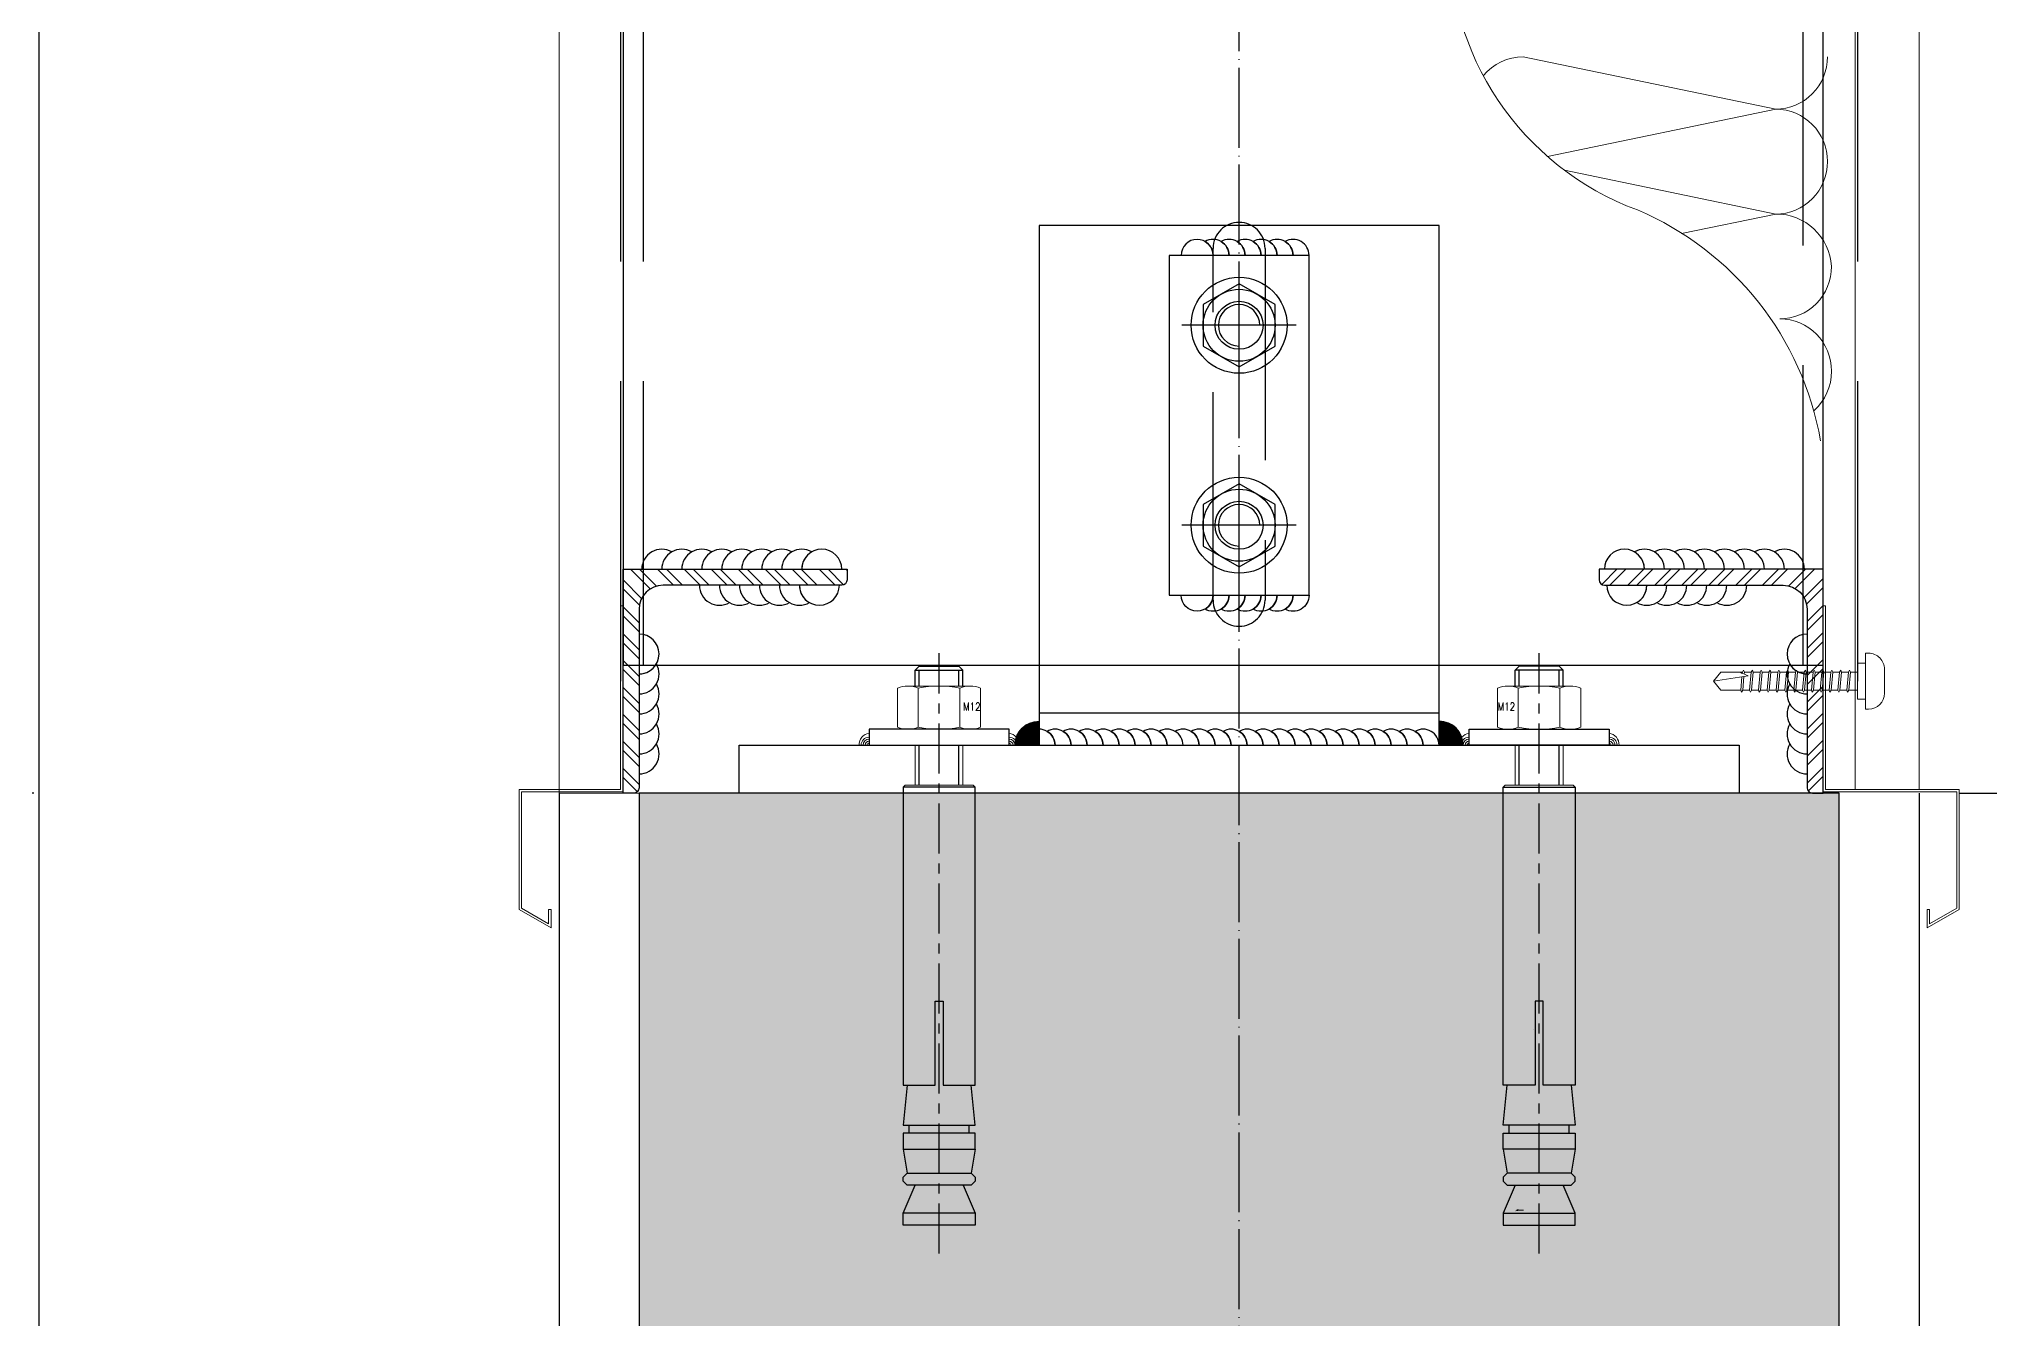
# Model space of a CAD drawing. Extents: x -1899985 to 1774885, y 556286 to 2175695.
# Drawn here: x -1703410.4 to -1702922.7, y 570126 to 570446.1 of the extents above; entities that cross this region are included whole.
import ezdxf
from ezdxf.enums import TextEntityAlignment as Align

# ---------------------------------------------------------------- set-up
doc = ezdxf.new("R2010")
doc.units = 0
doc.header["$LTSCALE"] = 10
doc.header["$MEASUREMENT"] = 0
for name, pattern in [('20剖面图$0$CENTER', [2, 1.25, -0.25, 0.25, -0.25]), ('20剖面图$0$DOTE', [2.4200000000000004, 2, -0.2, 0.02, -0.2]), ('20剖面图$0$ZN-DASH', [0.35, 0.25, -0.1])]:
    doc.linetypes.add(name, pattern=pattern)
doc.layers.get('Defpoints').update_dxf_attribs({"color": 210})
for name, color, linetype in [('20剖面图$0$!ZN1-填充-8', 8, 'Continuous'), ('20剖面图$0$!ZN3-玻璃幕墙-4', 4, 'Continuous'), ('20剖面图$0$!ZN4-焊缝-8', 8, 'Continuous'), ('20剖面图$0$!ZN4-辅助材料-1', 1, 'Continuous'), ('20剖面图$0$!ZN4-配件-11', 11, 'Continuous'), ('20剖面图$0$!ZN5-钢材投影-40', 40, 'Continuous'), ('20剖面图$0$!ZN5-钢材断面-2', 2, 'Continuous'), ('20剖面图$0$!ZN6-虚线-8', 8, '20剖面图$0$ZN-DASH'), ('20剖面图$0$0-钢材投影', 40, 'Continuous'), ('20剖面图$0$11紧固件', 11, 'Continuous'), ('20剖面图$0$11配件', 11, 'Continuous'), ('20剖面图$0$20剖面图$0$AS-COLN', 6, 'Continuous'), ('20剖面图$0$20剖面图$0$PUB_HATCH', 8, 'Continuous'), ('20剖面图$0$40钢材投影', 40, 'Continuous'), ('20剖面图$0$A-AXIS-DOTE', 14, '20剖面图$0$DOTE'), ('20剖面图$0$A-AXIS-DP', 126, 'Continuous'), ('20剖面图$0$A-LIN-V', 9, 'Continuous'), ('20剖面图$0$AS-COLN', 6, 'Continuous'), ('20剖面图$0$COLUMN', 9, 'Continuous'), ('20剖面图$0$DOTE', 1, '20剖面图$0$CENTER'), ('20剖面图$0$Fill', 8, 'Continuous'), ('20剖面图$0$五金配件', 11, 'Continuous'), ('20剖面图$0$焊缝', 8, 'Continuous'), ('A-LIN-V', 9, 'Continuous'), ('PUB_HATCH', 8, 'Continuous')]:
    doc.layers.add(name, color=color, linetype=linetype)
for name, color, linetype, lineweight in [('20剖面图$0$0_CONCRETE-HACH', 8, 'Continuous', 9), ('20剖面图$0$0_FLASHING-PST', 6, 'Continuous', 15), ('20剖面图$0$0_SCREW RIVET', 4, 'Continuous', 15), ('20剖面图$0$welding', 1, 'Continuous', 18), ('20剖面图$0$彩钢板', 6, 'Continuous', 15)]:
    doc.layers.add(name, color=color, linetype=linetype, lineweight=lineweight)
doc.layers.add('20剖面图$0$0_INSULATION', color=252, linetype='Continuous', lineweight=9, transparency=0.2)
doc.styles.add('20剖面图$0$_TCH_DIM_T3', font='SIMPLEX', dxfattribs={"width": 0.7058823529411765, "bigfont": 'GBCBIG'})
doc.styles.add('20剖面图$0$FS', font='simplex.shx', dxfattribs={"width": 0.7, "height": 5, "bigfont": 'TSSDCHN.SHX'})
doc.dimstyles.new('20剖面图$0$_TCH_ARCH&&30', dxfattribs={"dimtxt": 89.25, "dimasz": 30, "dimexe": 30, "dimexo": 30, "dimgap": 37.87500000000001, "dimtad": 1, "dimdec": 0, "dimzin": 0, "dimdsep": 46, "dimtxsty": '20剖面图$0$_TCH_DIM_T3', "dimblk": '20剖面图$0$_ArchTick', "dimcen": 0.09, "dimclrt": 7, "dimazin": 2, "dimtfac": 1, "dimtdec": 0, "dimtix": 1, "dimtmove": 2, "dimatfit": 3, "dimfxl": 1, "dimtolj": 1, "dimtzin": 0, "dimarcsym": 0})
doc.dimstyles.new('20剖面图$0$_TCH_ARCH&&80', dxfattribs={"dimtxt": 238, "dimasz": 80, "dimexe": 80, "dimexo": 80, "dimgap": 101, "dimtad": 1, "dimdec": 0, "dimzin": 0, "dimdsep": 46, "dimtxsty": '20剖面图$0$_TCH_DIM_T3', "dimblk": '20剖面图$0$_ArchTick', "dimcen": 0.09, "dimclrt": 7, "dimazin": 2, "dimtfac": 1, "dimtdec": 0, "dimtix": 1, "dimtmove": 2, "dimatfit": 3, "dimfxl": 1, "dimtolj": 1, "dimtzin": 0, "dimarcsym": 0})

# ---------------------------------------------------------------- blocks, each defined once
blk = doc.blocks.new('20剖面图$0$G$C845E5159')
at = {"layer": '20剖面图$0$COLUMN'}
for points in [[(300.0000000009313, 699.9999999990687), (300.0000000006985, -11000.00000000093), (-299.9999999993015, -11000.00000000093), (-299.9999999995343, 699.9999999990687), (300.0000000009313, 699.9999999990687)], [(16800.0000000007, 699.9999999991851), (16800.0000000007, -11000.00000000093), (16200.0000000007, -11000.00000000093), (16200.0000000007, 699.9999999991851), (16800.0000000007, 699.9999999991851)]]:
    blk.add_lwpolyline(points, dxfattribs=at)
blk = doc.blocks.new('20剖面图$0$20180403.16475379')
at = {"layer": '20剖面图$0$!ZN1-填充-8', "ltscale": 2}
blk.add_hatch(color=8, dxfattribs=at).paths.add_polyline_path([(1.000034899334423e-08, -6), (1.000034899334423e-08, 0), (6.000000010000349, 0, -0.4142135623730951)])
blk.add_lwpolyline([(1.000034899334423e-08, 0), (1.000034899334423e-08, -6, 0.414213562373095), (6.000000010000349, 0)], format="xyb", dxfattribs=at)
blk = doc.blocks.new('*U89')
at = {"color": 0, "linetype": '20剖面图$0$CENTER', "ltscale": 3}
for p, q in [((0, 14.27463746114689), (0, -14.27463746114683)), ((-14.27463746114686, 2.842170943040401e-14), (14.27463746114686, 2.842170943040401e-14))]:
    blk.add_line(p, q, dxfattribs=at)
at = {"linetype": 'ByBlock', "ltscale": 10}
blk.add_lwpolyline([(9, 5.196152422706319), (0, 10.39230484541261), (-9, 5.196152422706319), (-9, -5.196152422706263), (0, -10.39230484541255), (9, -5.196152422706263)], close=True, dxfattribs=at)
for radius in [12, 9, 6]:
    blk.add_circle((0, 2.842170943040401e-14), radius, dxfattribs=at)
blk.add_arc((0, 2.842170943040401e-14), 5.190000000000509, 180, 90, dxfattribs=at)
blk = doc.blocks.new('20剖面图$0$ZN-角钢56X56X4')
at = {"layer": '20剖面图$0$!ZN1-填充-8'}
h = blk.add_hatch(dxfattribs=at)
h.set_pattern_fill('ANSI32', color=256, scale=0.5, style=0)
h.set_pattern_definition([(45, (0, 0), (-3.367596045400933, 3.367596045400933), []), (45, (2.245065, 0), (-3.367596045400933, 3.367596045400933), [])])
edge = h.paths.add_edge_path()
edge.add_line((0, 0), (-1.243449787580175e-14, 56))
edge.add_line((0, 56), (2.66666666666606, 56))
edge.add_arc((2.666666666665151, 54.66666666666515), 1.333333333334849, 359.99999999996095, 449.99999999996095, ccw=False)
edge.add_line((4, 54.66666666666424), (4.00000000000001, 10))
edge.add_arc((10, 10), 6, 180, 270)
edge.add_line((10, 4), (54.66666666666606, 4.00000000000001))
edge.add_arc((54.66666666666515, 2.666666666665151), 1.333333333334849, 359.99999999996095, 449.99999999996095, ccw=False)
edge.add_line((56, 2.666666666664241), (56, 0))
edge.add_line((56, 0), (0, -1.243449787580175e-14))
at = {"layer": '20剖面图$0$!ZN5-钢材断面-2'}
blk.add_lwpolyline([(0, 0), (0, 56), (2.66666666666606, 56, -0.4142135623730951), (4, 54.66666666666424), (4, 10, 0.4142135623730951), (10, 4), (54.66666666666606, 4, -0.4142135623730951), (56, 2.666666666664241), (56, 0), (0, 0)], format="xyb", dxfattribs=at)
blk = doc.blocks.new('20剖面图$0$2342432')
at = {"layer": '20剖面图$0$0_INSULATION'}
for p, q in [((-1752539.393938156, 570441.6054666529), (-1752476.263146673, 570428.5054446658)), ((-1752476.263146673, 570428.5054446658), (-1752533.280449516, 570416.653350645)), ((-1752529.075160942, 570413.2432324134), (-1752476.258592844, 570402.2834743129)), ((-1752476.258592844, 570402.2834743129), (-1752499.786543443, 570397.392757483))]:
    blk.add_line(p, q, dxfattribs=at)
for centre, radius, start, end in [((-1752485.854372671, 570470.8402284525), 72.0100721528292, 178.0445908920007, 249.7124887153767), ((-1752540.959601969, 570332.4043017481), 77.0328910046967, 9.827985264069547, 66.96933935180967)]:
    blk.add_arc(centre, radius, start, end, dxfattribs=at)
at = {"layer": '20剖面图$0$0_INSULATION', "extrusion": (0, 0, -1)}
for centre, major_axis, ratio, start_param, end_param in [((-1752476.265423587, 570441.6164298422), (-0.002276913998807523, 13.11098517644863), 0.9882532159365272, 1.570796326776899, 3.141592653572465), ((-1752476.260869759, 570415.3944594894), (-0.002276914641104071, 13.11098517646307), 0.98825321593543, 3.22430970811638e-11, 1.570796326826422), ((-1752476.260869759, 570415.3944594894), (-0.002276913998807523, 13.11098517644863), 0.9882532159365272, 1.570796326776899, 3.141592653572465), ((-1752475.25631593, 570389.1724891365), (-0.002276913998807523, 13.11098517644863), 0.9882532159365272, 1.570796326776899, 3.141592653572465), ((-1752475.251762102, 570362.9505187835), (-0.002276914641104071, 13.11098517646307), 0.98825321593543, 3.22430970811638e-11, 1.570796326826422), ((-1752475.251762102, 570362.9505187835), (-0.002276913998807523, 13.11098517644863), 0.9882532159365272, 1.570796326776899, 2.416555155843697)]:
    blk.add_ellipse(centre, major_axis=major_axis, ratio=ratio, start_param=start_param, end_param=end_param, dxfattribs=at)
at = {"layer": '20剖面图$0$0_INSULATION', "extrusion": (0, 0, -0.9999999999999998)}
blk.add_ellipse((-1752475.505270505, 570388.9335664853), major_axis=(-8.385376775016718, 10.64778926701664), ratio=0.9607471217953485, start_param=0.6296547296342334, end_param=2.200451056428872, dxfattribs=at)
blk = doc.blocks.new('20剖面图$0$_ArchTick')
at = {"color": 0, "linetype": 'ByBlock', "const_width": 0.4}
blk.add_lwpolyline([(-0.5, -0.5), (0.5, 0.5)], dxfattribs=at)
blk = doc.blocks.new('*D604')
at = {"layer": '20剖面图$0$A-AXIS-DP', "color": 0, "lineweight": -2, "transparency": 16777216}
for p, q in [((-1752861.666417893, 570476.669962777), (-1753292.286908771, 570476.669962777)), ((-1753212.286908771, 568476.6699627773), (-1753212.286908771, 570476.669962777)), ((-1752861.666417893, 568476.6699627773), (-1753292.286908771, 568476.6699627773))]:
    blk.add_line(p, q, dxfattribs=at)
at = {"layer": 'Defpoints', "color": 0, "transparency": 16777216}
for p in [(-1753212.286908771, 570476.669962777), (-1752781.666417893, 570476.669962777), (-1752781.666417893, 568476.6699627773)]:
    blk.add_point(p, dxfattribs=at)
at = {"layer": '20剖面图$0$A-AXIS-DP', "color": 0, "lineweight": -2, "transparency": 16777216, "xscale": 80, "yscale": 80, "zscale": 80}
for p, rotation in [((-1753212.286908771, 570476.669962777), 90), ((-1753212.286908771, 568476.6699627773), 270)]:
    blk.add_blockref('20剖面图$0$_ArchTick', p, dxfattribs=dict(at, rotation=rotation))
at = {"layer": '20剖面图$0$A-AXIS-DP', "color": 7, "transparency": 16777216, "insert": (-1753432.28690877, 569476.6699627775), "char_height": 238, "attachment_point": 5, "rotation": 90, "style": '20剖面图$0$_TCH_DIM_T3'}
blk.add_mtext('\\A1;2000', dxfattribs=at)
blk = doc.blocks.new('_FZH')
blk.add_lwpolyline([(-0.5, -0.5), (0.5, -0.5), (0.5, 0.5), (-0.5, 0.5)], close=True)
at = {"layer": 'PUB_HATCH'}
blk.add_solid([(-0.5, -0.5), (0.5, -0.5), (-0.5, 0.5), (0.5, 0.5)], dxfattribs=at)
blk = doc.blocks.new('*D607')
at = {"layer": '20剖面图$0$A-AXIS-DP', "color": 0, "lineweight": -2, "transparency": 16777216}
for p, q in [((-1752380.399681775, 570476.6699724197), (-1752089.490462904, 570476.6699724197)), ((-1752119.490462904, 570226.6699727922), (-1752119.490462904, 570476.6699724197)), ((-1752380.399681775, 570226.6699727922), (-1752089.490462904, 570226.6699727922))]:
    blk.add_line(p, q, dxfattribs=at)
at = {"layer": 'Defpoints', "color": 0, "transparency": 16777216}
for p in [(-1752410.399681775, 570476.6699724197), (-1752119.490462904, 570476.6699724197), (-1752410.399681775, 570226.6699727922)]:
    blk.add_point(p, dxfattribs=at)
at = {"layer": '20剖面图$0$A-AXIS-DP', "color": 0, "lineweight": -2, "transparency": 16777216, "xscale": 30, "yscale": 30, "zscale": 30}
for p, rotation in [((-1752119.490462904, 570476.6699724197), 90), ((-1752119.490462904, 570226.6699727922), 270)]:
    blk.add_blockref('20剖面图$0$_ArchTick', p, dxfattribs=dict(at, rotation=rotation))
at = {"layer": '20剖面图$0$A-AXIS-DP', "color": 7, "transparency": 16777216, "insert": (-1752201.990462903, 570351.6699726064), "char_height": 89.25, "attachment_point": 5, "rotation": 90, "style": '20剖面图$0$_TCH_DIM_T3'}
blk.add_mtext('\\A1;250', dxfattribs=at)
blk = doc.blocks.new('20剖面图$0$53456465')
at = {"layer": '20剖面图$0$!ZN4-焊缝-8', "color": 8, "ltscale": 20}
for centre, radius, start, end in [((-1752704.726505566, 570532.6699724447), 4.999999999990565, 60.00000000160711, 180), ((-1752699.726505566, 570532.6699724447), 4.999999999990565, 60.00000000160711, 180), ((-1752699.726505566, 570532.6699724447), 4.999999999985448, 119.9999999983929, 180), ((-1752694.726505566, 570532.6699724447), 4.999999999990565, 60.00000000160711, 180), ((-1752694.726505566, 570532.6699724447), 4.999999999985448, 119.9999999983929, 180), ((-1752689.726505566, 570532.6699724447), 4.999999999990565, 60.00000000160711, 180), ((-1752689.726505566, 570532.6699724447), 4.999999999985448, 119.9999999983929, 180), ((-1752684.726505566, 570532.6699724447), 4.999999999990565, 60.00000000160711, 180), ((-1752684.726505566, 570532.6699724447), 4.999999999985448, 119.9999999983929, 180), ((-1752679.726505566, 570532.6699724447), 4.999999999990565, 60.00000000160711, 180), ((-1752679.726505566, 570532.6699724447), 4.999999999985448, 119.9999999983929, 180), ((-1752674.726505566, 570532.6699724447), 4.999999999990565, 60.00000000160711, 180), ((-1752674.726505566, 570532.6699724447), 4.999999999985448, 119.9999999983929, 180), ((-1752669.726505566, 570532.6699724447), 4.999999999990565, 60.00000000160711, 180), ((-1752669.726505566, 570532.6699724447), 5, 119.9999999983929, 180), ((-1752664.726505566, 570532.6699724447), 5, 0, 180), ((-1752664.726505566, 570532.6699724447), 5, 119.9999999983929, 180), ((-1752464.072858021, 570532.6699724447), 5, 0, 180), ((-1752459.072858021, 570532.6699724447), 4.999999999990565, 0, 119.9999999983929), ((-1752464.072858021, 570532.6699724447), 5, 0, 60.00000000160711), ((-1752454.072858021, 570532.6699724447), 4.999999999990565, 0, 119.9999999983929), ((-1752459.072858021, 570532.6699724447), 5, 0, 60.00000000160711), ((-1752449.072858021, 570532.6699724447), 4.999999999990565, 0, 119.9999999983929), ((-1752454.072858021, 570532.6699724447), 4.999999999985448, 0, 60.00000000160711), ((-1752444.072858021, 570532.6699724447), 4.999999999990565, 0, 119.9999999983929), ((-1752449.072858021, 570532.6699724447), 4.999999999985448, 0, 60.00000000160711), ((-1752439.072858021, 570532.6699724447), 4.999999999990565, 0, 119.9999999983929), ((-1752444.072858021, 570532.6699724447), 4.999999999985448, 0, 60.00000000160711), ((-1752434.072858021, 570532.6699724447), 4.999999999990565, 0, 119.9999999983929), ((-1752439.072858021, 570532.6699724447), 4.999999999985448, 0, 60.00000000160711), ((-1752429.072858021, 570532.6699724447), 4.999999999990565, 0, 119.9999999983929), ((-1752434.072858021, 570532.6699724447), 4.999999999985448, 0, 60.00000000160711), ((-1752424.072858021, 570532.6699724447), 4.999999999990565, 0, 119.9999999983929), ((-1752429.072858021, 570532.6699724447), 4.999999999985448, 0, 60.00000000160711), ((-1752690.318592439, 570528.6699724447), 4.999999999990565, 180, 299.9999999983929), ((-1752685.318592439, 570528.6699724447), 4.999999999990565, 180, 299.9999999983929), ((-1752685.318592439, 570528.6699724447), 5, 180, 240.0000000016071), ((-1752680.318592439, 570528.6699724447), 4.999999999990565, 180, 299.9999999983929), ((-1752680.318592439, 570528.6699724447), 5, 180, 240.0000000016071), ((-1752675.318592439, 570528.6699724447), 4.999999999990565, 180, 299.9999999983929), ((-1752675.318592439, 570528.6699724447), 5, 180, 240.0000000016071), ((-1752670.318592439, 570528.6699724447), 4.999999999990565, 180, 299.9999999983929), ((-1752670.318592439, 570528.6699724447), 5, 180, 240.0000000016071), ((-1752665.318592439, 570528.6699724447), 5, 180, 0), ((-1752665.318592439, 570528.6699724447), 5, 180, 240.0000000016071), ((-1752463.480771148, 570528.6699724447), 5, 180, 0), ((-1752463.480771148, 570528.6699724447), 5, 299.9999999983929, 0), ((-1752458.480771148, 570528.6699724447), 4.999999999990565, 240.0000000016071, 0), ((-1752458.480771148, 570528.6699724447), 5, 299.9999999983929, 0), ((-1752453.480771148, 570528.6699724447), 4.999999999990565, 240.0000000016071, 0), ((-1752453.480771148, 570528.6699724447), 5, 299.9999999983929, 0), ((-1752448.480771148, 570528.6699724447), 4.999999999990565, 240.0000000016071, 0), ((-1752448.480771148, 570528.6699724447), 5, 299.9999999983929, 0), ((-1752443.480771148, 570528.6699724447), 4.999999999990565, 240.0000000016071, 0), ((-1752443.480771148, 570528.6699724447), 5, 299.9999999983929, 0), ((-1752438.480771148, 570528.6699724447), 4.999999999990565, 240.0000000016071, 0), ((-1752710.399681794, 570511.4746592753), 5, 270, 90), ((-1752418.399681794, 570511.4746592753), 5, 90, 270), ((-1752710.399681794, 570511.4746592753), 4.999999999985448, 270, 330.0000000016076), ((-1752710.399681794, 570506.4746592753), 4.999999999990565, 270, 29.99999999839233), ((-1752418.399681794, 570506.4746592753), 4.999999999990565, 150.0000000016077, 270), ((-1752418.399681794, 570511.4746592753), 4.999999999985448, 209.9999999983923, 270), ((-1752710.399681794, 570506.4746592753), 4.999999999985448, 270, 330.0000000016076), ((-1752710.399681794, 570501.4746592753), 4.999999999990565, 270, 29.99999999839233), ((-1752418.399681794, 570501.4746592753), 4.999999999990565, 150.0000000016077, 270), ((-1752418.399681794, 570506.4746592753), 4.999999999985448, 209.9999999983923, 270), ((-1752710.399681794, 570501.4746592753), 4.999999999985448, 270, 330.0000000016076), ((-1752710.399681794, 570496.4746592753), 4.999999999990565, 270, 29.99999999839233), ((-1752418.399681794, 570496.4746592753), 4.999999999990565, 150.0000000016077, 270), ((-1752418.399681794, 570501.4746592753), 4.999999999985448, 209.9999999983923, 270), ((-1752710.399681794, 570496.4746592753), 4.999999999985448, 270, 330.0000000016076), ((-1752710.399681794, 570491.4746592753), 4.999999999990565, 270, 29.99999999839233), ((-1752418.399681794, 570491.4746592753), 4.999999999990565, 150.0000000016077, 270), ((-1752418.399681794, 570496.4746592753), 4.999999999985448, 209.9999999983923, 270), ((-1752710.399681794, 570491.4746592753), 4.999999999985448, 270, 330.0000000016076), ((-1752710.399681794, 570486.4746592753), 4.999999999990565, 270, 29.99999999839233), ((-1752418.399681794, 570486.4746592753), 4.999999999990565, 150.0000000016077, 270), ((-1752418.399681794, 570491.4746592753), 4.999999999985448, 209.9999999983923, 270)]:
    blk.add_arc(centre, radius, start, end, dxfattribs=at)
at = {"layer": '20剖面图$0$!ZN4-辅助材料-1'}
for points in [[(-1752542.899681794, 570611.1699724195, 0.5773502691896255), (-1752548.899681794, 570614.6340740346, -0.2679491924311229), (-1752546.899681794, 570611.1699724195, 0.5773502691896255), (-1752552.899681794, 570614.6340740346, -0.2679491924311229), (-1752550.899681794, 570611.1699724195, 0.5773502691896255), (-1752556.899681794, 570614.6340740346, -0.2679491924311229), (-1752554.899681794, 570611.1699724195, 0.5773502691896255), (-1752560.899681794, 570614.6340740346, -0.2679491924311229), (-1752558.899681794, 570611.1699724195, 0.5773502691896255), (-1752564.899681794, 570614.6340740346, -0.2679491924311229), (-1752562.899681794, 570611.1699724195, 0.5773502691896255), (-1752568.899681794, 570614.6340740346, -0.2679491924311229), (-1752566.899681794, 570611.1699724195, 0.9999999999999999), (-1752574.899681794, 570611.1699724195, 0.9999999999999999)], [(-1752542.899681794, 570526.1699724195, -0.5773502691896255), (-1752548.899681794, 570522.7058708044, 0.2679491924311229), (-1752546.899681794, 570526.1699724195, -0.5773502691896255), (-1752552.899681794, 570522.7058708044, 0.2679491924311229), (-1752550.899681794, 570526.1699724195, -0.5773502691896255), (-1752556.899681794, 570522.7058708044, 0.2679491924311229), (-1752554.899681794, 570526.1699724195, -0.5773502691896255), (-1752560.899681794, 570522.7058708044, 0.2679491924311229), (-1752558.899681794, 570526.1699724195, -0.5773502691896255), (-1752564.899681794, 570522.7058708044, 0.2679491924311229), (-1752562.899681794, 570526.1699724195, -0.5773502691896255), (-1752568.899681794, 570522.7058708044, 0.2679491924311229), (-1752566.899681794, 570526.1699724195, -0.9999999999999999), (-1752574.899681794, 570526.1699724195, -0.9999999999999999)]]:
    blk.add_lwpolyline(points, format="xyb", dxfattribs=at)
at = {"layer": '20剖面图$0$!ZN5-钢材投影-40'}
for p, q in [((-1752714.399681794, 571104.6699724447), (-1752714.399681794, 570508.6699724447)), ((-1752414.399681794, 570508.6699724447), (-1752414.399681794, 571104.6699724447)), ((-1752714.399681794, 570508.6699724447), (-1752414.399681794, 570508.6699724447))]:
    blk.add_line(p, q, dxfattribs=at)
at = {"layer": '20剖面图$0$!ZN5-钢材投影-40', "ltscale": 50}
blk.add_line((-1752510.399681794, 570496.6699724195), (-1752610.399681794, 570496.6699724195), dxfattribs=at)
at = {"layer": '20剖面图$0$!ZN5-钢材投影-40'}
for points in [[(-1752510.399681794, 570618.6699831529), (-1752610.399681794, 570618.6699831529), (-1752610.399681794, 570488.6699724195), (-1752510.399681794, 570488.6699724195)], [(-1752542.899681794, 570611.1699724195), (-1752577.899681794, 570611.1699724195), (-1752577.899681794, 570526.1699724195), (-1752542.899681794, 570526.1699724195), (-1752542.899681794, 570611.1699724195)]]:
    blk.add_lwpolyline(points, close=True, dxfattribs=at)
at = {"layer": '20剖面图$0$!ZN6-虚线-8', "ltscale": 30}
for p, q in [((-1752714.999681794, 571104.6699724447), (-1752714.999681794, 570476.6699724447)), ((-1752709.399681794, 571104.6699724447), (-1752709.399681794, 570508.6699724447)), ((-1752419.399681794, 570508.6699724447), (-1752419.399681794, 571104.6699724447)), ((-1752405.799681794, 571104.6699724447), (-1752405.799681794, 570477.5883879956))]:
    blk.add_line(p, q, dxfattribs=at)
at = {"layer": '20剖面图$0$!ZN6-虚线-8', "linetype": '20剖面图$0$ZN-DASH', "ltscale": 20}
for p, q in [((-1752566.899681794, 570609.9116227191), (-1752566.899681794, 570612.9116227191)), ((-1752566.899681794, 570526.9227556528), (-1752566.899681794, 570609.9116227191)), ((-1752553.899681794, 570612.9116227191), (-1752553.899681794, 570609.9116227191)), ((-1752553.899681794, 570609.9116227191), (-1752553.899681794, 570526.9227556528)), ((-1752566.899681794, 570524.9227556528), (-1752566.899681794, 570526.9227556528)), ((-1752553.899681794, 570526.9227556528), (-1752553.899681794, 570524.9227556528))]:
    blk.add_line(p, q, dxfattribs=at)
for centre, start, end in [((-1752560.399681794, 570612.9116227191), 0, 180), ((-1752560.399681794, 570524.9227556528), 180, 0)]:
    blk.add_arc(centre, 6.5, start, end, dxfattribs=at)
at = {"layer": '20剖面图$0$0-钢材投影', "ltscale": 10}
for p, q in [((-1752685.399681794, 570476.6699724195), (-1752685.399681794, 570488.6699724195)), ((-1752435.399681794, 570488.6699724195), (-1752435.399681794, 570476.6699724195)), ((-1752435.399681794, 570476.6699724195), (-1752685.399681794, 570476.6699724195))]:
    blk.add_line(p, q, dxfattribs=at)
at = {"layer": '20剖面图$0$0_CONCRETE-HACH'}
blk.add_line((-1752730.399681942, 570476.6699722653, 7.232245025079465e-09), (-1752710.399681942, 570476.6699722653, 7.232245025079465e-09), dxfattribs=at)
at = {"layer": '20剖面图$0$0_FLASHING-PST'}
for p, q in [((-1752714.999681794, 570477.5883879956), (-1752714.999681794, 570523.5276392396)), ((-1752714.999681794, 570523.5276392396), (-1752714.399681794, 570523.5276392396)), ((-1752714.399681794, 570523.5276392396), (-1752714.399681794, 570476.9883879955)), ((-1752413.799681794, 570523.5276392396), (-1752414.399681794, 570523.5276392396)), ((-1752414.399681794, 570523.5276392396), (-1752414.399681794, 570476.9883879955)), ((-1752413.799681794, 570477.5883879956), (-1752413.799681794, 570523.5276392396)), ((-1752740.399681942, 570447.5883879956), (-1752740.399681942, 570477.5883879956)), ((-1752740.399681942, 570477.5883879956), (-1752714.999681794, 570477.5883879956)), ((-1752714.399681794, 570476.9883879955), (-1752739.799681942, 570476.9883879955)), ((-1752739.799681942, 570476.9883879955), (-1752739.799681942, 570447.9347981571)), ((-1752414.399681794, 570476.9883879955), (-1752380.999681645, 570476.9883879955)), ((-1752380.399681645, 570477.5883879956), (-1752413.799681794, 570477.5883879956)), ((-1752380.999681645, 570476.9883879955), (-1752380.999681645, 570447.9347981571)), ((-1752380.399681645, 570447.5883879956), (-1752380.399681645, 570477.5883879956)), ((-1752732.399681942, 570442.969585842), (-1752740.399681942, 570447.5883879956)), ((-1752739.799681942, 570447.9347981571), (-1752732.999681942, 570444.0088163266)), ((-1752732.999681942, 570444.0088163266), (-1752732.999681942, 570447.5883879956)), ((-1752732.999681942, 570447.5883879956), (-1752732.399681942, 570447.5883879956)), ((-1752732.399681942, 570447.5883879956), (-1752732.399681942, 570442.969585842)), ((-1752388.399681645, 570447.5883879956), (-1752388.399681645, 570442.969585842)), ((-1752388.399681645, 570442.969585842), (-1752380.399681645, 570447.5883879956)), ((-1752387.799681645, 570447.5883879956), (-1752388.399681645, 570447.5883879956)), ((-1752380.999681645, 570447.9347981571), (-1752387.799681645, 570444.0088163266)), ((-1752387.799681645, 570444.0088163266), (-1752387.799681645, 570447.5883879956))]:
    blk.add_line(p, q, dxfattribs=at)
at = {"layer": '20剖面图$0$0_INSULATION', "extrusion": (0, 0, -1)}
for centre, start_param, end_param in [((-1752489.39166162, 570647.7124177287), 5.406397155839577, 6.283185307102736), ((-1752489.341569507, 570359.2707438467), 6.139661749825465, 6.283185307102736), ((-1752489.346123335, 570385.4927141996), 3.141592653512943, 3.269368162938339)]:
    blk.add_ellipse(centre, major_axis=(-0.002276913227591154, 13.11098517646332), ratio=0.9882532159332102, start_param=start_param, end_param=end_param, dxfattribs=at)
at = {"layer": '20剖面图$0$0_SCREW RIVET'}
for p, q in [((-1752441.799681794, 570504.6699724447), (-1752439.99858453, 570506.9206800027)), ((-1752440.000212722, 570502.4199724447), (-1752441.799681794, 570504.6699724447)), ((-1752434.594456748, 570506.9199724447), (-1752439.999150743, 570506.9199724447)), ((-1752432.386122849, 570506.9199724874), (-1752434.092540505, 570506.9199724445)), ((-1752430.17778966, 570506.9199714265), (-1752431.884206708, 570506.9199713246)), ((-1752427.969456369, 570506.9199715282), (-1752429.675873417, 570506.9199714265)), ((-1752425.761123077, 570506.9199716301), (-1752427.467540126, 570506.9199715282)), ((-1752423.552789786, 570506.9199717318), (-1752425.259206835, 570506.9199716301)), ((-1752421.344456495, 570506.9199718337), (-1752423.050873543, 570506.9199717318)), ((-1752419.136123204, 570506.9199719355), (-1752420.842540252, 570506.9199718337)), ((-1752416.927789913, 570506.9199720373), (-1752418.634206961, 570506.9199719355)), ((-1752414.719456622, 570506.9199721392), (-1752416.42587367, 570506.9199720373)), ((-1752412.511123331, 570506.9199722409), (-1752414.217540379, 570506.9199721392)), ((-1752410.302790039, 570506.9199723428), (-1752412.009207088, 570506.9199722409)), ((-1752408.094456748, 570506.9199724445), (-1752409.800873796, 570506.9199723428)), ((-1752405.799681794, 570506.9199724447), (-1752407.592540505, 570506.9199724445)), ((-1752434.988808247, 570502.4199724447), (-1752440.000212722, 570502.4199724447)), ((-1752432.780474348, 570502.4199724874), (-1752434.486892004, 570502.4199724445)), ((-1752430.572141158, 570502.4199714265), (-1752432.278558207, 570502.4199713246)), ((-1752428.363807867, 570502.4199715282), (-1752430.070224916, 570502.4199714265)), ((-1752426.155474576, 570502.4199716301), (-1752427.861891625, 570502.4199715282)), ((-1752423.947141285, 570502.4199717318), (-1752425.653558333, 570502.4199716301)), ((-1752421.738807994, 570502.4199718337), (-1752423.445225042, 570502.4199717318)), ((-1752419.530474703, 570502.4199719355), (-1752421.236891751, 570502.4199718337)), ((-1752417.322141411, 570502.4199720373), (-1752419.02855846, 570502.4199719355)), ((-1752415.11380812, 570502.4199721392), (-1752416.820225169, 570502.4199720373)), ((-1752412.905474829, 570502.4199722409), (-1752414.611891877, 570502.4199721392)), ((-1752410.697141538, 570502.4199723428), (-1752412.403558586, 570502.4199722409)), ((-1752408.488808247, 570502.4199724447), (-1752410.195225295, 570502.4199723428)), ((-1752405.799681794, 570502.4199724447), (-1752407.986892004, 570502.4199724445))]:
    blk.add_line(p, q, dxfattribs=at)
for points in [[(-1752403.799681794, 570500.1699724445), (-1752403.799681794, 570509.1699724445), (-1752405.799681794, 570509.1699724447), (-1752405.799681794, 570500.1699724445)], [(-1752432.78047445, 570502.4199713246), (-1752432.386122951, 570506.9199713246), (-1752432.091347996, 570507.4199713246), (-1752431.884206708, 570506.9199713246), (-1752432.278558207, 570502.4199713246), (-1752432.573333161, 570501.9199713246)], [(-1752430.572141158, 570502.4199714265), (-1752430.17778966, 570506.9199714265), (-1752429.883014705, 570507.4199714265), (-1752429.675873417, 570506.9199714265), (-1752430.070224916, 570502.4199714265), (-1752430.36499987, 570501.9199714265)], [(-1752428.363807867, 570502.4199715282), (-1752427.969456369, 570506.9199715282), (-1752427.674681414, 570507.4199715282), (-1752427.467540126, 570506.9199715282), (-1752427.861891625, 570502.4199715282), (-1752428.156666579, 570501.9199715282)], [(-1752426.155474576, 570502.4199716301), (-1752425.761123077, 570506.9199716301), (-1752425.466348123, 570507.4199716301), (-1752425.259206835, 570506.9199716301), (-1752425.653558333, 570502.4199716301), (-1752425.948333288, 570501.9199716301)], [(-1752423.947141285, 570502.419971732), (-1752423.552789786, 570506.9199717318), (-1752423.258014832, 570507.4199717318), (-1752423.050873543, 570506.9199717318), (-1752423.445225042, 570502.4199717318), (-1752423.739999997, 570501.9199717318)], [(-1752421.738807994, 570502.4199718337), (-1752421.344456495, 570506.9199718337), (-1752421.049681541, 570507.4199718337), (-1752420.842540252, 570506.9199718337), (-1752421.236891751, 570502.4199718337), (-1752421.531666706, 570501.9199718337)], [(-1752419.530474703, 570502.4199719356), (-1752419.136123204, 570506.9199719355), (-1752418.841348249, 570507.4199719355), (-1752418.634206961, 570506.9199719355), (-1752419.02855846, 570502.4199719355), (-1752419.323333415, 570501.9199719355)], [(-1752417.322141411, 570502.4199720373), (-1752416.927789913, 570506.9199720373), (-1752416.633014958, 570507.4199720373), (-1752416.42587367, 570506.9199720373), (-1752416.820225169, 570502.4199720373), (-1752417.115000123, 570501.9199720373)], [(-1752415.11380812, 570502.4199721392), (-1752414.719456622, 570506.9199721392), (-1752414.424681667, 570507.4199721392), (-1752414.217540379, 570506.9199721392), (-1752414.611891877, 570502.4199721392), (-1752414.906666832, 570501.9199721392)], [(-1752412.905474829, 570502.4199722409), (-1752412.511123331, 570506.9199722409), (-1752412.216348376, 570507.4199722409), (-1752412.009207088, 570506.9199722409), (-1752412.403558586, 570502.4199722409), (-1752412.698333541, 570501.9199722409)], [(-1752410.697141538, 570502.4199723428), (-1752410.302790039, 570506.9199723428), (-1752410.008015085, 570507.4199723428), (-1752409.800873796, 570506.9199723428), (-1752410.195225295, 570502.4199723428), (-1752410.49000025, 570501.9199723428)], [(-1752408.488808247, 570502.4199724447), (-1752408.094456748, 570506.9199724445), (-1752407.799681794, 570507.4199724445), (-1752407.592540505, 570506.9199724445), (-1752407.986892004, 570502.4199724445), (-1752408.281666959, 570501.9199724445)]]:
    blk.add_lwpolyline(points, close=True, dxfattribs=at)
blk.add_lwpolyline([(-1752403.063991035, 570497.6699724447, 0.4142135623730904), (-1752399.063991035, 570501.6699724445), (-1752399.063991035, 570507.6699724445, 0.4142135623731018), (-1752403.063991035, 570511.6699724447), (-1752403.049681794, 570511.6699724445), (-1752403.799681794, 570511.6699724445), (-1752403.799681794, 570497.6699724445), (-1752403.049681794, 570497.6699724445)], format="xyb", close=True, dxfattribs=at)
for points in [[(-1752441.799681794, 570504.6699724447), (-1752433.173856894, 570506.0139262995), (-1752434.608127629, 570506.6519755268), (-1752434.64260725, 570506.6225942735), (-1752435.105577356, 570506.9202060349)], [(-1752434.185756969, 570505.8562663628), (-1752434.486892004, 570502.4199724445), (-1752434.781666959, 570501.9199724447), (-1752434.988808247, 570502.4199724447), (-1752434.694621161, 570505.7769823524)], [(-1752434.134490646, 570506.441273528), (-1752434.092540505, 570506.9199724445), (-1752434.299681794, 570507.4199724447), (-1752434.594456748, 570506.9199724447), (-1752434.618734365, 570506.6429371677)]]:
    blk.add_lwpolyline(points, dxfattribs=at)
at = {"layer": '20剖面图$0$11紧固件', "lineweight": 9, "ltscale": 2}
for p, q in [((-1752643.193945131, 570503.4699787777), (-1752627.605487863, 570503.4699787777)), ((-1752477.605418456, 570503.4699787777), (-1752493.193875725, 570503.4699787777)), ((-1752644.399716497, 570478.1699787776), (-1752643.899716497, 570478.6699787776)), ((-1752643.899716497, 570478.6699787776), (-1752626.899716497, 570478.6699787776)), ((-1752626.399716497, 570478.1699787776), (-1752626.899716497, 570478.6699787776)), ((-1752494.399647091, 570478.1699787776), (-1752493.899647091, 570478.6699787776)), ((-1752476.899647091, 570478.6699787776), (-1752493.899647091, 570478.6699787776)), ((-1752476.399647091, 570478.1699787776), (-1752476.899647091, 570478.6699787776))]:
    blk.add_line(p, q, dxfattribs=at)
for centre, radius, start, end in [((-1752643.193945131, 570496.4699787777), 6.999999999998628, 68.21321070470239, 111.7867892952976), ((-1752635.399716497, 570476.2199787777), 27.24999999999999, 79.00726691653239, 100.9927330834676), ((-1752627.605487863, 570496.4699787777), 6.999999999999926, 68.21321070470239, 111.7867892952976), ((-1752493.193875725, 570496.4699787777), 6.999999999999926, 68.21321070470239, 111.7867892952976), ((-1752485.399647091, 570476.2199787777), 27.24999999999999, 79.00726691653239, 100.9927330834676), ((-1752477.605418456, 570496.4699787777), 6.999999999998628, 68.21321070470239, 111.7867892952976)]:
    blk.add_arc(centre, radius, start, end, dxfattribs=at)
at = {"layer": '20剖面图$0$11配件'}
for points in [[(-1752626.399716497, 570478.1699787776), (-1752644.399716497, 570478.1699787776), (-1752644.399716497, 570403.6699787776), (-1752636.399716497, 570403.6699787776), (-1752636.399716497, 570424.6699787776), (-1752634.399716497, 570424.6699787776), (-1752634.399716497, 570403.6699787776), (-1752626.399716497, 570403.6699787776), (-1752626.399716497, 570478.1699787776)], [(-1752494.399647091, 570478.1699787776), (-1752476.399647091, 570478.1699787776), (-1752476.399647091, 570403.6699787776), (-1752484.399647091, 570403.6699787776), (-1752484.399647091, 570424.6699787776), (-1752486.399647091, 570424.6699787776), (-1752486.399647091, 570403.6699787776), (-1752494.399647091, 570403.6699787776), (-1752494.399647091, 570478.1699787776)], [(-1752643.399716497, 570403.6699787776), (-1752644.399716497, 570393.6699787776), (-1752626.399716497, 570393.6699787776), (-1752627.399716497, 570403.6699787776)], [(-1752477.399647091, 570403.6699787776), (-1752476.399647091, 570393.6699787776), (-1752494.399647091, 570393.6699787776), (-1752493.399647091, 570403.6699787776)], [(-1752644.399716497, 570387.6699787776), (-1752626.399716497, 570387.6699787776), (-1752626.399716497, 570391.6699787776), (-1752644.399716497, 570391.6699787776), (-1752644.399716497, 570387.6699787776), (-1752643.399716497, 570381.6699787776)], [(-1752642.899716497, 570391.6699787776), (-1752642.899716497, 570393.6699787776)], [(-1752627.899716497, 570391.6699787776), (-1752627.899716497, 570393.6699787776)], [(-1752476.399647091, 570387.6699787776), (-1752494.399647091, 570387.6699787776), (-1752494.399647091, 570391.6699787776), (-1752476.399647091, 570391.6699787776), (-1752476.399647091, 570387.6699787776), (-1752477.399647091, 570381.6699787776)], [(-1752492.899647091, 570391.6699787776), (-1752492.899647091, 570393.6699787776)], [(-1752477.899647091, 570391.6699787776), (-1752477.899647091, 570393.6699787776)], [(-1752626.399716497, 570387.6699787779), (-1752627.399716497, 570381.6699787779), (-1752626.399716497, 570380.6699787779), (-1752626.399716497, 570379.6699787776), (-1752627.399716497, 570378.6699787776), (-1752643.399716497, 570378.6699787776), (-1752644.399716497, 570379.6699787776), (-1752644.399716497, 570380.6699787776), (-1752643.399716497, 570381.6699787776), (-1752627.399716497, 570381.6699787776)], [(-1752494.39964709, 570387.6699787779), (-1752493.399647091, 570381.6699787779), (-1752494.399647091, 570380.6699787779), (-1752494.399647091, 570379.6699787776), (-1752493.399647091, 570378.6699787776), (-1752477.399647091, 570378.6699787776), (-1752476.399647091, 570379.6699787776), (-1752476.399647091, 570380.6699787776), (-1752477.399647091, 570381.6699787776), (-1752493.399647091, 570381.6699787776)], [(-1752629.399716497, 570378.6699787776), (-1752626.399716497, 570371.6699787778), (-1752626.399716497, 570368.6699787776), (-1752644.399716497, 570368.6699787776), (-1752644.399716497, 570371.6699787778), (-1752641.399716497, 570378.6699787776)], [(-1752491.399647091, 570378.6699787776), (-1752494.399647091, 570371.6699787778), (-1752494.399647091, 570368.6699787776), (-1752476.399647091, 570368.6699787776), (-1752476.399647091, 570371.6699787778), (-1752479.399647091, 570378.6699787776)], [(-1752626.399716497, 570371.6699787776), (-1752644.399716497, 570371.6699787776)], [(-1752494.399647091, 570371.6699787776), (-1752476.399647091, 570371.6699787776)]]:
    blk.add_lwpolyline(points, dxfattribs=at)
at = {"layer": '20剖面图$0$20剖面图$0$AS-COLN'}
blk.add_line((-1752410.399681645, 570476.6699725736), (-1752710.399681942, 570476.6699722653), dxfattribs=at)
at = {"layer": '20剖面图$0$20剖面图$0$PUB_HATCH', "linetype": 'Continuous'}
blk.add_line((-1752486.695501057, 570417.4704788635), (-1752486.695501057, 570417.4704788635), dxfattribs=at)
at = {"layer": '20剖面图$0$A-LIN-V'}
for p, q in [((-1752730.399681885, 570476.6699723529), (-1752730.399681885, 568476.6699627768)), ((-1752390.399681663, 570476.6699723529), (-1752390.399681663, 568476.6699627768))]:
    blk.add_line(p, q, dxfattribs=at)
at = {"layer": '20剖面图$0$Fill'}
for p, q in [((-1752640.374716497, 570503.4699787777), (-1752640.374716497, 570507.4699787775)), ((-1752630.424716497, 570503.4699787777), (-1752630.424716497, 570507.4699787775)), ((-1752490.374647091, 570503.4699787777), (-1752490.374647091, 570507.4699787775)), ((-1752480.42464709, 570503.4699787777), (-1752480.42464709, 570507.4699787775))]:
    blk.add_line(p, q, dxfattribs=at)
at = {"layer": '20剖面图$0$五金配件'}
for p, q in [((-1752640.374716497, 570508.4699787775), (-1752641.374716497, 570507.4699787775)), ((-1752641.374716497, 570507.4699787775), (-1752629.424716497, 570507.4699787775)), ((-1752641.374716497, 570503.4699787777), (-1752641.374716497, 570507.4699787775)), ((-1752640.374716497, 570508.4699787775), (-1752630.424716497, 570508.4699787775)), ((-1752630.424716497, 570508.4699787775), (-1752629.424716497, 570507.4699787775)), ((-1752629.424716497, 570503.4699787777), (-1752629.424716497, 570507.4699787775)), ((-1752490.374647091, 570508.4699787775), (-1752491.374647091, 570507.4699787775)), ((-1752491.374647091, 570503.4699787777), (-1752491.374647091, 570507.4699787775)), ((-1752479.42464709, 570507.4699787775), (-1752491.374647091, 570507.4699787775)), ((-1752480.42464709, 570508.4699787775), (-1752490.374647091, 570508.4699787775)), ((-1752480.42464709, 570508.4699787775), (-1752479.42464709, 570507.4699787775)), ((-1752479.42464709, 570503.4699787777), (-1752479.42464709, 570507.4699787775))]:
    blk.add_line(p, q, dxfattribs=at)
at = {"layer": '20剖面图$0$彩钢板'}
for p, q in [((-1752730.399681794, 571104.6699724447), (-1752730.399681794, 570476.6699724447)), ((-1752714.399681794, 571104.6699724447), (-1752714.399681794, 570476.6699724447)), ((-1752406.399681794, 571104.6699724447), (-1752406.399681794, 570477.5883879956)), ((-1752390.399681794, 571104.6699724447), (-1752390.399681794, 570477.5883879956))]:
    blk.add_line(p, q, dxfattribs=at)
at = {"layer": '20剖面图$0$焊缝', "ltscale": 500}
for points in [[(-1752574.399681794, 570488.6699724295, 0.5773502691896527), (-1752580.399681794, 570492.1340740446, -0.2679491924311228), (-1752578.399681794, 570488.6699724295, 0.5773502691896255), (-1752584.399681794, 570492.1340740446, -0.2679491924311228), (-1752582.399681794, 570488.6699724295, 0.5773502691896255), (-1752588.399681794, 570492.1340740446, -0.2679491924311228), (-1752586.399681794, 570488.6699724295, 0.5773502691896255), (-1752592.399681794, 570492.1340740446, -0.2679491924311228), (-1752590.399681794, 570488.6699724295, 0.5773502691896255), (-1752596.399681794, 570492.1340740446, -0.2679491924311228), (-1752594.399681794, 570488.6699724295, 0.5773502691896255), (-1752600.399681794, 570492.1340740446, -0.2679491924311228), (-1752598.399681794, 570488.6699724295, 0.5773502691896255), (-1752604.399681794, 570492.1340740446, -0.2679491924311228), (-1752602.399681794, 570488.6699724295, 0.5773502691896255), (-1752608.399681794, 570492.1340740446, -0.2679491924311228), (-1752606.399681794, 570488.6699724295, 0.5773502691896255), (-1752612.399681794, 570492.1340740446, -0.2679491924311228), (-1752610.399681794, 570488.6699724295)], [(-1752510.399681794, 570488.6699724195, 0.5773502691896527), (-1752516.399681794, 570492.1340740346, -0.2679491924311228), (-1752514.399681794, 570488.6699724195, 0.5773502691896255), (-1752520.399681794, 570492.1340740346, -0.2679491924311228), (-1752518.399681794, 570488.6699724195, 0.5773502691896255), (-1752524.399681794, 570492.1340740346, -0.2679491924311228), (-1752522.399681794, 570488.6699724195, 0.5773502691896255), (-1752528.399681794, 570492.1340740346, -0.2679491924311228), (-1752526.399681794, 570488.6699724195, 0.5773502691896255), (-1752532.399681794, 570492.1340740346, -0.2679491924311228), (-1752530.399681794, 570488.6699724195, 0.5773502691896255), (-1752536.399681794, 570492.1340740346, -0.2679491924311228), (-1752534.399681794, 570488.6699724195, 0.5773502691896255), (-1752540.399681794, 570492.1340740346, -0.2679491924311228), (-1752538.399681794, 570488.6699724195, 0.5773502691896255), (-1752544.399681794, 570492.1340740346, -0.2679491924311228), (-1752542.399681794, 570488.6699724195, 0.5773502691896255), (-1752548.399681794, 570492.1340740346, -0.2679491924311228), (-1752546.399681794, 570488.6699724195, 0.5773502691896255), (-1752552.399681794, 570492.1340740346, -0.2679491924311228), (-1752550.399681794, 570488.6699724195, 0.5773502691896255), (-1752556.399681794, 570492.1340740346, -0.2679491924311228), (-1752554.399681794, 570488.6699724195, 0.5773502691896255), (-1752560.399681794, 570492.1340740346, -0.2679491924311228), (-1752558.399681794, 570488.6699724195, 0.5773502691896255), (-1752564.399681794, 570492.1340740346, -0.2679491924311228), (-1752562.399681794, 570488.6699724195, 0.5773502691896255), (-1752568.399681794, 570492.1340740346, -0.2679491924311228), (-1752566.399681794, 570488.6699724195, 0.5773502691896255), (-1752572.399681794, 570492.1340740346, -0.2679491924311228), (-1752570.399681794, 570488.6699724195, 0.5773502683564219), (-1752576.399681785, 570492.1340740396, 0.5773502683564219)]]:
    blk.add_lwpolyline(points, format="xyb", dxfattribs=at)
at = {"layer": '20剖面图$0$!ZN3-玻璃幕墙-4', "ltscale": 50, "xscale": -1, "rotation": 270}
blk.add_blockref('20剖面图$0$20180403.16475379', (-1752610.399681794, 570488.6699726268), dxfattribs=at)
at = {"layer": '20剖面图$0$!ZN3-玻璃幕墙-4', "ltscale": 50, "rotation": 90}
blk.add_blockref('20剖面图$0$20180403.16475379', (-1752510.399681794, 570488.6699724095), dxfattribs=at)
at = {"layer": '20剖面图$0$!ZN4-配件-11', "color": 1, "ltscale": 50, "rotation": 180}
for p in [(-1752560.399681794, 570593.6699724195), (-1752560.399681794, 570543.6699724195)]:
    blk.add_blockref('*U89', p, dxfattribs=at)
at = {"layer": '20剖面图$0$!ZN5-钢材断面-2', "extrusion": (0, 0, -1), "xscale": -1.000000000000001, "zscale": -1.000000000000001, "rotation": 90}
blk.add_blockref('20剖面图$0$ZN-角钢56X56X4', (1752714.399681794, 570532.6699724447), dxfattribs=at)
at = {"layer": '20剖面图$0$!ZN5-钢材断面-2', "extrusion": (0, 0, -1), "zscale": -1, "rotation": 270}
blk.add_blockref('20剖面图$0$ZN-角钢56X56X4', (1752414.399681794, 570532.6699724447), dxfattribs=at)
at = {"layer": '20剖面图$0$A-LIN-V'}
blk.add_blockref('20剖面图$0$2342432', (49.99999962258153, 219.2179362522438), dxfattribs=at)
at = {"layer": '20剖面图$0$AS-COLN', "xscale": 300, "yscale": 249.9999996275874, "zscale": 249.9999996275874}
blk.add_blockref('_FZH', (-1752560.399681718, 570351.6699726058), dxfattribs=at)
at = {"layer": '20剖面图$0$11紧固件', "lineweight": 9, "ltscale": 2, "style": '20剖面图$0$FS', "width": 0.8}
for p in [(-1752627.212079274, 570498.3050950904), (-1752493.587284314, 570498.3050950904)]:
    blk.add_text('M12', height=2, dxfattribs=at).set_placement(p, align=Align.MIDDLE)
at = {"layer": '20剖面图$0$A-AXIS-DP'}
for p1, p2, distance, dimstyle, picture, middle in [((-1752781.666417892, 568476.669962777), (-1752781.666417892, 570476.6699627768), 430.6204908788204, '20剖面图$0$_TCH_ARCH&&80', '*D604', (-1753432.28690877, 569476.6699627775)), ((-1752410.399681774, 570226.6699727919), (-1752410.399681774, 570476.6699724195), -290.90921886987053, '20剖面图$0$_TCH_ARCH&&30', '*D607', (-1752201.990462903, 570351.6699726064))]:
    dim = blk.add_aligned_dim(p1=p1, p2=p2, distance=distance, dimstyle=dimstyle, dxfattribs=at)
    dim.commit()
    dim.dimension.update_dxf_attribs({"geometry": picture, "text_midpoint": middle})
blk.add_wipeout([(-1752617.899716497, 570488.6699787776), (-1752617.899716497, 570492.6699787776), (-1752652.899716497, 570492.6699787776), (-1752652.899716497, 570488.6699787776)]).dxf.layer = '20剖面图$0$40钢材投影'
at = {"layer": '20剖面图$0$0-钢材投影', "ltscale": 10}
blk.add_line((-1752685.399681794, 570488.6699724195), (-1752435.399681794, 570488.6699724195), dxfattribs=at)
at = {"layer": '20剖面图$0$11紧固件', "lineweight": 9, "ltscale": 2}
for p, q in [((-1752645.792021342, 570493.1699787776), (-1752645.792021342, 570502.9699787777)), ((-1752640.59586892, 570493.1699787776), (-1752640.59586892, 570502.9699787777)), ((-1752630.203564074, 570493.1699787776), (-1752630.203564074, 570502.9699787777)), ((-1752625.007411651, 570493.1699787776), (-1752625.007411651, 570502.9699787777)), ((-1752644.599716497, 570492.6699787776), (-1752626.199716497, 570492.6699787776)), ((-1752643.193945131, 570492.6699787776), (-1752627.605487863, 570492.6699787776)), ((-1752641.374716497, 570478.6699787779), (-1752641.374716497, 570488.6699787779)), ((-1752629.424716497, 570478.6699787779), (-1752629.424716497, 570488.6699787779))]:
    blk.add_line(p, q, dxfattribs=at)
for centre, radius, start, end in [((-1752643.193945131, 570499.6699787776), 6.999999999998628, 248.2132107047028, 291.7867892952972), ((-1752635.399716497, 570519.9199787776), 27.24999999999999, 259.0072669165324, 280.9927330834676), ((-1752627.605487863, 570499.6699787776), 6.999999999999926, 248.2132107047028, 291.7867892952972)]:
    blk.add_arc(centre, radius, start, end, dxfattribs=at)
at = {"layer": '20剖面图$0$40钢材投影'}
blk.add_lwpolyline([(-1752617.899716497, 570488.6699787776), (-1752617.899716497, 570492.6699787776), (-1752652.899716497, 570492.6699787776), (-1752652.899716497, 570488.6699787776)], close=True, dxfattribs=at)
at = {"layer": '20剖面图$0$DOTE'}
blk.add_line((-1752635.399716497, 570361.5569660757), (-1752635.399716497, 570511.6807588032), dxfattribs=at)
at = {"layer": '20剖面图$0$Fill'}
for p, q in [((-1752640.374716497, 570478.6699787779), (-1752640.374716497, 570488.6699787779)), ((-1752630.424716497, 570478.6699787779), (-1752630.424716497, 570488.6699787779))]:
    blk.add_line(p, q, dxfattribs=at)
at = {"layer": '20剖面图$0$welding', "color": 8}
for points in [[(-1752652.899716497, 570489.1699787776, 0.414213562373095), (-1752653.399716497, 570488.6699787776)], [(-1752616.399716497, 570488.6699787776, 0.414213562373095), (-1752617.899716497, 570490.1699787776)], [(-1752616.899716497, 570488.6699787776, 0.414213562373095), (-1752617.899716497, 570489.6699787776)], [(-1752617.399716497, 570488.6699787776, 0.414213562373095), (-1752617.899716497, 570489.1699787776)]]:
    blk.add_lwpolyline(points, format="xyb", dxfattribs=at)
for centre, radius, start, end in [((-1752652.431035473, 570488.7377445914), 2.969454364828276, 99.08119931872086, 181.3076584949958), ((-1752652.899716497, 570488.6699787776), 2, 90, 180), ((-1752652.899716497, 570488.6699787776), 1.5, 90, 180), ((-1752652.899716497, 570488.6699787776), 1, 90, 180), ((-1752618.36839752, 570488.7377445914), 2.969454364825214, 358.6923415050042, 80.91880068127915), ((-1752617.899716497, 570488.6699787776), 2, 0, 90)]:
    blk.add_arc(centre, radius, start, end, dxfattribs=at)
blk.add_wipeout([(-1752502.899647091, 570488.6699787776), (-1752502.899647091, 570492.6699787776), (-1752467.899647091, 570492.6699787776), (-1752467.899647091, 570488.6699787776)]).dxf.layer = '20剖面图$0$40钢材投影'
at = {"layer": '20剖面图$0$11紧固件', "lineweight": 9, "ltscale": 2}
for p, q in [((-1752495.791951936, 570493.1699787776), (-1752495.791951936, 570502.9699787777)), ((-1752490.595799513, 570493.1699787776), (-1752490.595799513, 570502.9699787777)), ((-1752480.203494668, 570493.1699787776), (-1752480.203494668, 570502.9699787777)), ((-1752475.007342245, 570493.1699787776), (-1752475.007342245, 570502.9699787777)), ((-1752476.199647091, 570492.6699787776), (-1752494.599647091, 570492.6699787776)), ((-1752477.605418456, 570492.6699787776), (-1752493.193875725, 570492.6699787776)), ((-1752491.374647091, 570478.6699787779), (-1752491.374647091, 570488.6699787779)), ((-1752479.42464709, 570478.6699787779), (-1752479.42464709, 570488.6699787779))]:
    blk.add_line(p, q, dxfattribs=at)
for centre, radius, start, end in [((-1752493.193875725, 570499.6699787776), 6.999999999999926, 248.2132107047028, 291.7867892952972), ((-1752485.399647091, 570519.9199787776), 27.24999999999999, 259.0072669165324, 280.9927330834676), ((-1752477.605418456, 570499.6699787776), 6.999999999998628, 248.2132107047028, 291.7867892952972)]:
    blk.add_arc(centre, radius, start, end, dxfattribs=at)
at = {"layer": '20剖面图$0$40钢材投影'}
blk.add_lwpolyline([(-1752502.899647091, 570488.6699787776), (-1752502.899647091, 570492.6699787776), (-1752467.899647091, 570492.6699787776), (-1752467.899647091, 570488.6699787776)], close=True, dxfattribs=at)
at = {"layer": '20剖面图$0$DOTE'}
blk.add_line((-1752485.399647091, 570361.5569660757), (-1752485.399647091, 570511.6807588032), dxfattribs=at)
at = {"layer": '20剖面图$0$Fill'}
for p, q in [((-1752490.374647091, 570478.6699787779), (-1752490.374647091, 570488.6699787779)), ((-1752480.42464709, 570478.6699787779), (-1752480.42464709, 570488.6699787779))]:
    blk.add_line(p, q, dxfattribs=at)
at = {"layer": '20剖面图$0$welding', "color": 8}
for points in [[(-1752504.399647091, 570488.6699787776, -0.414213562373095), (-1752502.899647091, 570490.1699787776)], [(-1752503.899647091, 570488.6699787776, -0.414213562373095), (-1752502.899647091, 570489.6699787776)], [(-1752503.399647091, 570488.6699787776, -0.414213562373095), (-1752502.899647091, 570489.1699787776)], [(-1752467.899647091, 570489.1699787776, -0.414213562373095), (-1752467.399647091, 570488.6699787776)]]:
    blk.add_lwpolyline(points, format="xyb", dxfattribs=at)
for centre, radius, start, end in [((-1752502.430966067, 570488.7377445914), 2.969454364825214, 99.08119931872086, 181.3076584949958), ((-1752502.899647091, 570488.6699787776), 2, 90, 180), ((-1752468.368328114, 570488.7377445914), 2.969454364828276, 358.6923415050042, 80.91880068127915), ((-1752467.899647091, 570488.6699787776), 2, 0, 90), ((-1752467.899647091, 570488.6699787776), 1.5, 0, 90), ((-1752467.899647091, 570488.6699787776), 1, 0, 90)]:
    blk.add_arc(centre, radius, start, end, dxfattribs=at)
blk = doc.blocks.new('20剖面图')
at = {"layer": '20剖面图$0$A-AXIS-DOTE'}
blk.add_line((-1703110.399681416, 562650.6334108412), (-1703110.399681416, 586495.7798974607), dxfattribs=at)
at = {"layer": '20剖面图$0$A-LIN-V'}
for p in [(-1719610.399681417, 579257.4520265255), (-1703110.399681417, 579257.4520265255)]:
    blk.add_blockref('20剖面图$0$G$C845E5159', p, dxfattribs=at)
blk.add_blockref('20剖面图$0$53456465', (49450.00000037742, -219.2179362522438), dxfattribs=at)

msp = doc.modelspace()

# ---------------------------------------------------------------- block references
at = {"layer": 'A-LIN-V'}
msp.add_blockref('20剖面图', (0, 0), dxfattribs=at)

doc.saveas('drawing.dxf')
